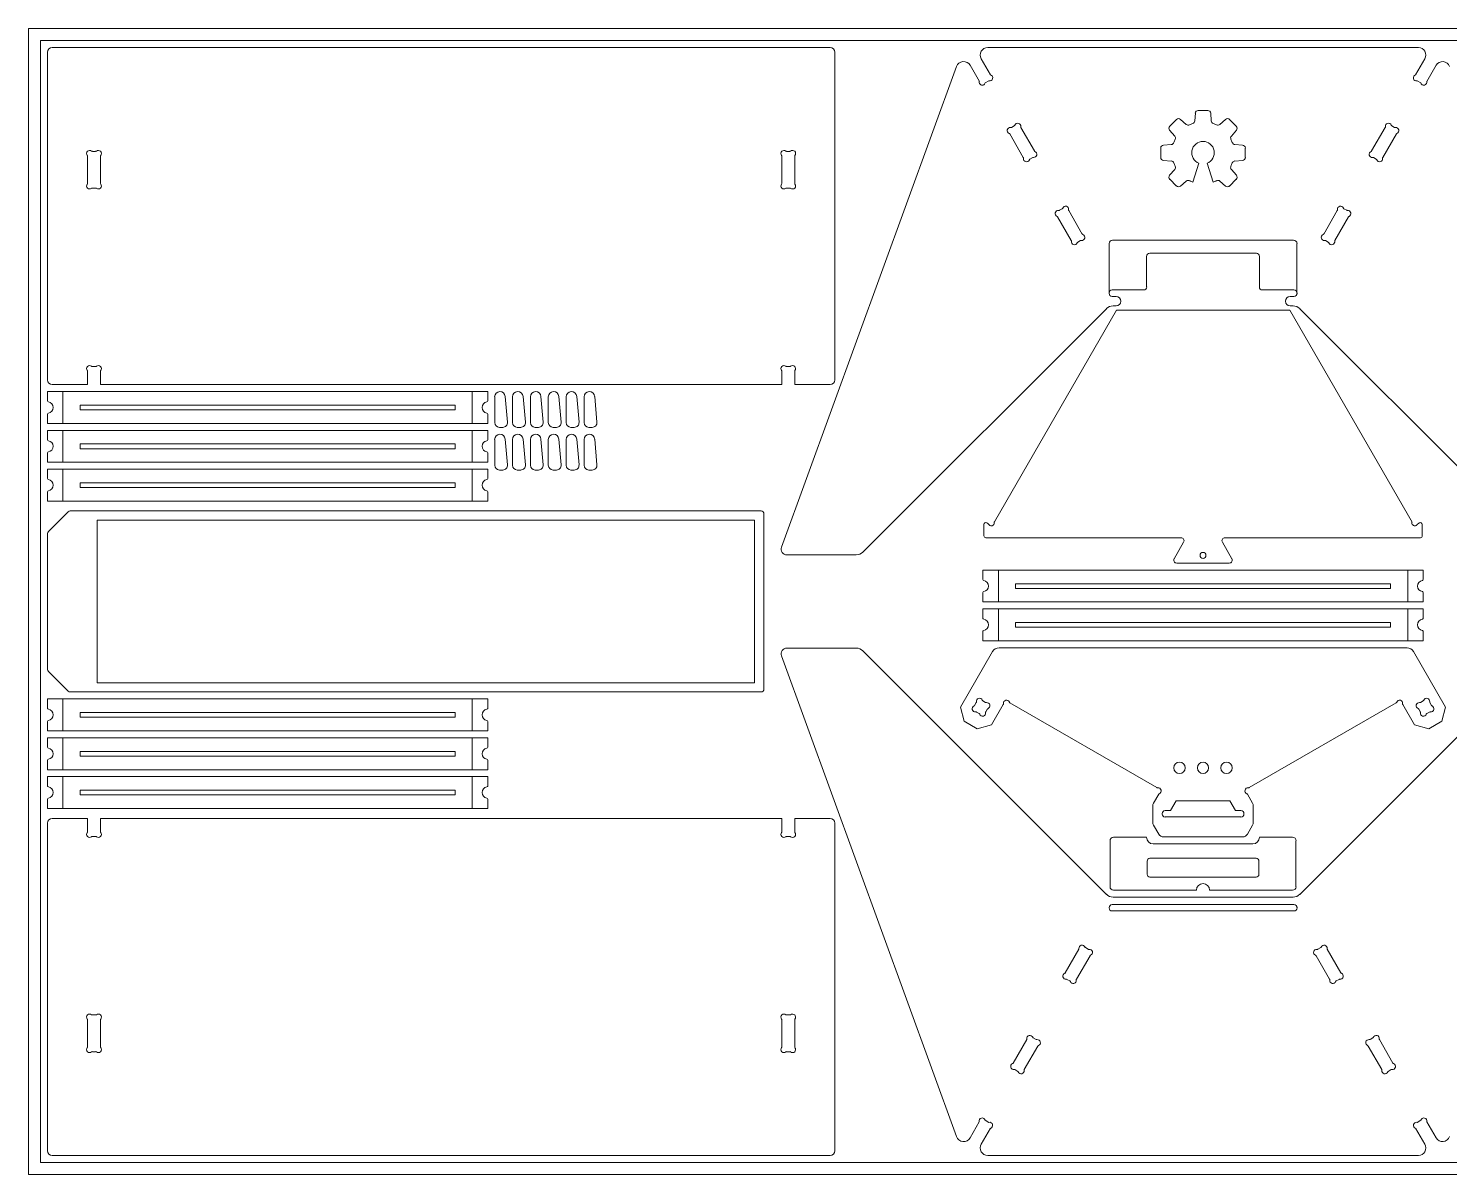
# Paper-space layout 'profile_outside' of a CAD drawing. Header units: millimetres. Extents: x -3 to 2437, y -2 to 1218.
# Drawn here: x -3 to 1510, y -2 to 1218 of the extents above; entities that cross this region are included whole.
import ezdxf

# ---------------------------------------------------------------- set-up
doc = ezdxf.new("R2010")
doc.units = ezdxf.units.MM

psp = doc.layouts.new('profile_outside')

# ---------------------------------------------------------------- linework, layer by layer
at = {"color": 7, "linetype": 'Continuous', "lineweight": 15}
for p, q in [((-3.3, 1218.3), (-3.3, -1.7)), ((2436.7, 1218.3), (-3.3, 1218.3)), ((2423.7, 1205.3), (9.7, 1205.3)), ((9.7, 1205.3), (9.7, 11.3)), ((22.1, 1198), (850.2, 1198)), ((1476.5, 1198), (1018, 1198)), ((17.1, 844.2), (17.1, 1193)), ((855.2, 1193), (855.2, 844.2)), ((1011.1, 1186), (1020.9, 1168.9)), ((1473.5, 1168.9), (1483.4, 1186)), ((984.8, 1177.9), (798.5, 666)), ((1009.1, 1162), (999.2, 1179.1)), ((1495.3, 1179.1), (1485.4, 1162)), ((1019.3, 1162.6), (1015.4, 1160.4)), ((1479.1, 1160.4), (1475.2, 1162.6)), ((1219, 1121.3), (1211.9, 1114.3)), ((1229.4, 1116.2), (1223.3, 1121.5)), ((1239.1, 1128), (1238.5, 1119.9)), ((1252.2, 1131), (1242.2, 1131)), ((1256, 1119.9), (1255.4, 1128)), ((1271.2, 1121.5), (1265.1, 1116.2)), ((1282.6, 1114.3), (1275.5, 1121.3)), ((1041.4, 1106), (1055.9, 1081)), ((1046.3, 1114.7), (1043.3, 1113)), ((1067.7, 1087.9), (1053.3, 1112.9)), ((1211.7, 1109.9), (1217.1, 1103.8)), ((1277.4, 1103.8), (1282.7, 1109.9)), ((1441.2, 1112.9), (1426.7, 1087.9)), ((1438.6, 1081), (1453.1, 1106)), ((1451.2, 1113), (1448.2, 1114.7)), ((1202.2, 1091), (1202.2, 1081)), ((1213.3, 1094.7), (1205.2, 1094.1)), ((1289.3, 1094.1), (1281.2, 1094.7)), ((1292.2, 1081), (1292.2, 1091)), ((59.7, 1053.5), (59.7, 1082.4)), ((64.8, 1087.5), (68.3, 1087.5)), ((73.4, 1082.4), (73.4, 1053.5)), ((798.8, 1053.5), (798.8, 1082.4)), ((803.9, 1087.5), (807.4, 1087.5)), ((812.5, 1082.4), (812.5, 1053.5)), ((1062.8, 1079.1), (1065.9, 1080.9)), ((1205.2, 1077.8), (1213.3, 1077.2)), ((1236.5, 1054.8), (1242.9, 1074.8)), ((1251.5, 1074.8), (1258, 1054.8)), ((1281.2, 1077.2), (1289.3, 1077.8)), ((1428.6, 1080.9), (1431.6, 1079.1)), ((1217.1, 1068.2), (1211.7, 1062)), ((1282.7, 1062), (1277.4, 1068.2)), ((68.3, 1048.4), (64.8, 1048.4)), ((807.4, 1048.4), (803.9, 1048.4)), ((1211.9, 1057.7), (1219, 1050.6)), ((1223.3, 1050.5), (1229.4, 1055.8)), ((1265.1, 1055.8), (1271.2, 1050.5)), ((1275.5, 1050.6), (1282.6, 1057.7)), ((1092.4, 1017.7), (1106.9, 992.7)), ((1097.3, 1026.4), (1094.3, 1024.7)), ((1118.7, 999.5), (1104.3, 1024.5)), ((1390.2, 1024.5), (1375.7, 999.5)), ((1387.6, 992.7), (1402.1, 1017.7)), ((1400.2, 1024.7), (1397.2, 1026.4)), ((1113.8, 990.8), (1116.9, 992.5)), ((1147.2, 936.3), (1147.2, 989.3)), ((1343.6, 993), (1150.9, 993)), ((1347.2, 989.3), (1347.2, 936.3)), ((1377.6, 992.5), (1380.6, 990.8)), ((1187.2, 975.7), (1187.2, 943.2)), ((1304, 979), (1190.5, 979)), ((1307.2, 943.2), (1307.2, 975.7)), ((1184, 939.9), (1150.5, 939.9)), ((1344, 939.9), (1310.5, 939.9)), ((1154.6, 933), (1150.5, 933)), ((1151.4, 923), (1154.6, 923)), ((1344, 933), (1339.9, 933)), ((1339.9, 923), (1343.1, 923)), ((885.2, 660.9), (1144.3, 920)), ((1025.1, 693.2), (1155, 918.3)), ((1155, 918.3), (1339.5, 918.3)), ((1339.5, 918.3), (1469.7, 692.8)), ((1350.2, 920), (1609.3, 660.9)), ((59.7, 853.3), (59.7, 839.2)), ((68.3, 858.4), (64.8, 858.4)), ((73.4, 839.2), (73.4, 853.3)), ((798.8, 853.3), (798.8, 839.2)), ((807.4, 858.4), (803.9, 858.4)), ((812.5, 839.2), (812.5, 853.3)), ((59.7, 839.2), (22.1, 839.2)), ((798.8, 839.2), (73.4, 839.2)), ((850.2, 839.2), (812.5, 839.2)), ((17.1, 821.8), (17.1, 831.8)), ((17.1, 831.8), (33.5, 831.8)), ((33.5, 797.8), (33.5, 831.8)), ((469.3, 831.8), (33.5, 831.8)), ((51.8, 812.3), (51.8, 817.3)), ((451, 817.3), (51.8, 817.3)), ((451, 812.3), (451, 817.3)), ((469.3, 797.8), (469.3, 831.8)), ((485.7, 831.8), (469.3, 831.8)), ((485.7, 821.8), (485.7, 831.8)), ((493.1, 798.7), (493.1, 826.2)), ((504.3, 826.7), (506.7, 799.2)), ((512.1, 798.7), (512.1, 826.2)), ((523.4, 826.7), (525.8, 799.2)), ((531.2, 798.7), (531.2, 826.2)), ((542.4, 826.7), (544.8, 799.2)), ((550.2, 798.7), (550.2, 826.2)), ((561.5, 826.7), (563.9, 799.2)), ((569.3, 798.7), (569.3, 826.2)), ((580.5, 826.7), (582.9, 799.2)), ((588.3, 798.7), (588.3, 826.2)), ((599.6, 826.7), (602, 799.2)), ((17.1, 797.8), (17.1, 807.9)), ((51.8, 812.3), (451, 812.3)), ((485.7, 797.8), (485.7, 807.9)), ((33.5, 797.8), (17.1, 797.8)), ((17.1, 780.4), (17.1, 790.5)), ((17.1, 790.5), (33.5, 790.5)), ((33.5, 797.8), (469.3, 797.8)), ((33.5, 756.5), (33.5, 790.5)), ((469.3, 790.5), (33.5, 790.5)), ((469.3, 797.8), (485.7, 797.8)), ((469.3, 756.5), (469.3, 790.5)), ((485.7, 790.5), (469.3, 790.5)), ((485.7, 780.4), (485.7, 790.5)), ((501.7, 793.7), (498.1, 793.7)), ((520.8, 793.7), (517.1, 793.7)), ((539.8, 793.7), (536.2, 793.7)), ((558.9, 793.7), (555.2, 793.7)), ((577.9, 793.7), (574.3, 793.7)), ((597, 793.7), (593.3, 793.7)), ((51.8, 771), (51.8, 776)), ((451, 776), (51.8, 776)), ((451, 771), (451, 776)), ((493.1, 753.3), (493.1, 780.7)), ((504.3, 781.2), (506.7, 753.7)), ((512.1, 753.3), (512.1, 780.7)), ((523.4, 781.2), (525.8, 753.7)), ((531.2, 753.3), (531.2, 780.7)), ((542.4, 781.2), (544.8, 753.7)), ((550.2, 753.3), (550.2, 780.7)), ((561.5, 781.2), (563.9, 753.7)), ((569.3, 753.3), (569.3, 780.7)), ((580.5, 781.2), (582.9, 753.7)), ((588.3, 753.3), (588.3, 780.7)), ((599.6, 781.2), (602, 753.7)), ((17.1, 756.5), (17.1, 766.6)), ((51.8, 771), (451, 771)), ((485.7, 756.5), (485.7, 766.6)), ((33.5, 756.5), (17.1, 756.5)), ((17.1, 739.1), (17.1, 749.1)), ((17.1, 749.1), (33.5, 749.1)), ((33.5, 756.5), (469.3, 756.5)), ((33.5, 715.1), (33.5, 749.1)), ((469.3, 749.1), (33.5, 749.1)), ((469.3, 756.5), (485.7, 756.5)), ((469.3, 715.1), (469.3, 749.1)), ((485.7, 749.1), (469.3, 749.1)), ((485.7, 739.1), (485.7, 749.1)), ((501.7, 748.3), (498.1, 748.3)), ((520.8, 748.3), (517.1, 748.3)), ((539.8, 748.3), (536.2, 748.3)), ((558.9, 748.3), (555.2, 748.3)), ((577.9, 748.3), (574.3, 748.3)), ((597, 748.3), (593.3, 748.3)), ((51.8, 729.6), (51.8, 734.6)), ((451, 734.6), (51.8, 734.6)), ((51.8, 729.6), (451, 729.6)), ((451, 729.6), (451, 734.6)), ((17.1, 715.1), (17.1, 725.2)), ((33.5, 715.1), (17.1, 715.1)), ((33.5, 715.1), (469.3, 715.1)), ((469.3, 715.1), (485.7, 715.1)), ((485.7, 715.1), (485.7, 725.2)), ((38.9, 703.8), (18, 682.8)), ((776.8, 704.7), (41.1, 704.7)), ((779.8, 515), (779.8, 701.7)), ((69.8, 695), (769.8, 695)), ((69.8, 521.7), (69.8, 695)), ((769.8, 695), (769.8, 521.7)), ((1013.9, 678.2), (1013.9, 690.4)), ((1016.9, 692.2), (1018.3, 691.4)), ((1475.8, 691.1), (1477.6, 692.2)), ((1480.6, 690.4), (1480.6, 678.2)), ((17.1, 680.7), (17.1, 536)), ((1223.8, 676.2), (1015.9, 676.2)), ((1216.5, 653.9), (1226.6, 671.4)), ((1267.9, 671.4), (1278, 653.9)), ((1478.6, 676.2), (1270.6, 676.2)), ((804.1, 658), (878.1, 658)), ((1012.9, 631.8), (1012.9, 641.8)), ((1012.9, 641.8), (1029.4, 641.8)), ((1029.4, 607.8), (1029.4, 641.8)), ((1465.1, 641.8), (1029.4, 641.8)), ((1275.2, 649.2), (1219.2, 649.2)), ((1465.1, 607.8), (1465.1, 641.8)), ((1481.6, 641.8), (1465.1, 641.8)), ((1481.6, 631.8), (1481.6, 641.8)), ((1047.6, 622.3), (1047.6, 627.3)), ((1446.8, 627.3), (1047.6, 627.3)), ((1047.6, 622.3), (1446.8, 622.3)), ((1446.8, 622.3), (1446.8, 627.3)), ((1012.9, 607.8), (1012.9, 617.9)), ((1029.4, 607.8), (1012.9, 607.8)), ((1029.4, 607.8), (1465.1, 607.8)), ((1465.1, 607.8), (1481.6, 607.8)), ((1481.6, 607.8), (1481.6, 617.9)), ((1012.9, 590.4), (1012.9, 600.5)), ((1012.9, 600.5), (1029.4, 600.5)), ((1029.4, 566.5), (1029.4, 600.5)), ((1465.1, 600.5), (1029.4, 600.5)), ((1465.1, 566.5), (1465.1, 600.5)), ((1481.6, 600.5), (1465.1, 600.5)), ((1481.6, 590.4), (1481.6, 600.5)), ((1012.9, 566.5), (1012.9, 576.6)), ((1047.6, 581), (1047.6, 586)), ((1446.8, 586), (1047.6, 586)), ((1047.6, 581), (1446.8, 581)), ((1446.8, 581), (1446.8, 586)), ((1481.6, 566.5), (1481.6, 576.6)), ((1029.4, 566.5), (1012.9, 566.5)), ((1029.4, 566.5), (1465.1, 566.5)), ((1465.1, 566.5), (1481.6, 566.5)), ((798.5, 550.6), (984.8, 38.8)), ((878.1, 558.7), (804.1, 558.7)), ((1144.3, 296.6), (885.2, 555.7)), ((1023.2, 555.1), (989, 496)), ((1464.4, 559.1), (1030.1, 559.1)), ((1609.3, 555.7), (1350.2, 296.6)), ((1505.4, 496), (1471.3, 555.1)), ((38.9, 512.9), (18, 533.9)), ((69.8, 521.7), (769.8, 521.7)), ((17.1, 494.6), (17.1, 504.7)), ((17.1, 504.7), (33.5, 504.7)), ((33.5, 470.7), (33.5, 504.7)), ((469.3, 504.7), (33.5, 504.7)), ((776.8, 512), (41.1, 512)), ((469.3, 470.7), (469.3, 504.7)), ((485.7, 504.7), (469.3, 504.7)), ((485.7, 494.6), (485.7, 504.7)), ((1005.8, 500.7), (1004.1, 497.7)), ((1015.8, 500.8), (1012.8, 502.6)), ((1041.6, 500.6), (1198.1, 410.2)), ((1296.3, 410.2), (1452.9, 500.6)), ((1481.7, 502.6), (1478.7, 500.8)), ((1490.4, 497.7), (1488.7, 500.7)), ((51.8, 485.2), (51.8, 490.2)), ((451, 490.2), (51.8, 490.2)), ((51.8, 485.2), (451, 485.2)), ((451, 485.2), (451, 490.2)), ((989, 496), (993.1, 480.8)), ((1005.9, 490.7), (1009, 489)), ((1015.9, 490.8), (1017.7, 493.9)), ((1022, 477), (1034.6, 498.8)), ((1459.9, 498.8), (1472.4, 477)), ((1476.8, 493.9), (1478.5, 490.8)), ((1485.5, 489), (1488.5, 490.7)), ((1501.4, 480.8), (1505.4, 496)), ((17.1, 470.7), (17.1, 480.7)), ((33.5, 470.7), (17.1, 470.7)), ((33.5, 470.7), (469.3, 470.7)), ((469.3, 470.7), (485.7, 470.7)), ((485.7, 470.7), (485.7, 480.7)), ((993.1, 480.8), (1006.8, 472.9)), ((1006.8, 472.9), (1022, 477)), ((1472.4, 477), (1487.7, 472.9)), ((1487.7, 472.9), (1501.4, 480.8)), ((17.1, 453.2), (17.1, 463.3)), ((17.1, 463.3), (33.5, 463.3)), ((33.5, 429.3), (33.5, 463.3)), ((469.3, 463.3), (33.5, 463.3)), ((469.3, 429.3), (469.3, 463.3)), ((485.7, 463.3), (469.3, 463.3)), ((485.7, 453.2), (485.7, 463.3)), ((17.1, 429.3), (17.1, 439.4)), ((51.8, 443.8), (51.8, 448.8)), ((451, 448.8), (51.8, 448.8)), ((51.8, 443.8), (451, 443.8)), ((451, 443.8), (451, 448.8)), ((485.7, 429.3), (485.7, 439.4)), ((33.5, 429.3), (17.1, 429.3)), ((33.5, 429.3), (469.3, 429.3)), ((469.3, 429.3), (485.7, 429.3)), ((17.1, 411.9), (17.1, 422)), ((17.1, 422), (33.5, 422)), ((33.5, 388), (33.5, 422)), ((469.3, 422), (33.5, 422)), ((469.3, 388), (469.3, 422)), ((485.7, 422), (469.3, 422)), ((485.7, 411.9), (485.7, 422)), ((17.1, 388), (17.1, 398)), ((51.8, 402.5), (51.8, 407.5)), ((451, 407.5), (51.8, 407.5)), ((51.8, 402.5), (451, 402.5)), ((451, 402.5), (451, 407.5)), ((485.7, 388), (485.7, 398)), ((1200, 403.3), (1194.5, 393.8)), ((1218.8, 396.3), (1212.7, 385.8)), ((1275.7, 396.3), (1218.8, 396.3)), ((1281.7, 385.8), (1275.7, 396.3)), ((1299.9, 393.8), (1294.5, 403.3)), ((33.5, 388), (17.1, 388)), ((33.5, 388), (469.3, 388)), ((469.3, 388), (485.7, 388)), ((1193.7, 390.8), (1193.7, 373.1)), ((1203.7, 382.6), (1203.7, 382.1)), ((1212.7, 385.8), (1206.9, 385.8)), ((1206.9, 379), (1287.6, 379)), ((1287.6, 385.8), (1281.7, 385.8)), ((1290.7, 382.1), (1290.7, 382.6)), ((1300.7, 373.1), (1300.7, 390.8)), ((17.1, 372.5), (17.1, 23.7)), ((59.7, 377.5), (22.1, 377.5)), ((59.7, 363.3), (59.7, 377.5)), ((73.4, 377.5), (73.4, 363.3)), ((798.8, 377.5), (73.4, 377.5)), ((798.8, 363.3), (798.8, 377.5)), ((812.5, 377.5), (812.5, 363.3)), ((850.2, 377.5), (812.5, 377.5)), ((855.2, 23.7), (855.2, 372.5)), ((1194.5, 370.1), (1200, 360.7)), ((1294.5, 360.7), (1299.9, 370.1)), ((68.3, 358.2), (64.8, 358.2)), ((807.4, 358.2), (803.9, 358.2)), ((1148.2, 353.7), (1148.2, 304.7)), ((1187.2, 357.3), (1151.9, 357.3)), ((1300.2, 350.3), (1194.2, 350.3)), ((1205.2, 357.7), (1289.3, 357.7)), ((1307.2, 357.3), (1342.6, 357.3)), ((1346.2, 353.7), (1346.2, 304.7)), ((1190.7, 335), (1303.7, 335)), ((1187.7, 318), (1187.7, 332)), ((1306.7, 318), (1306.7, 332)), ((1303.7, 315), (1190.7, 315)), ((1343.1, 293.7), (1151.4, 293.7)), ((1151.9, 301), (1240.2, 301)), ((1342.6, 301), (1254.2, 301)), ((1147.2, 282.5), (1147.2, 282.2)), ((1150.5, 285.8), (1344, 285.8)), ((1344, 278.9), (1150.5, 278.9)), ((1347.2, 282.5), (1347.2, 282.2)), ((1115, 238.1), (1100.6, 213.1)), ((1112.4, 206.2), (1126.9, 231.2)), ((1125, 238.2), (1122, 240)), ((1367.6, 231.2), (1382, 206.2)), ((1372.5, 240), (1369.5, 238.2)), ((1393.9, 213.1), (1379.5, 238.1)), ((1102.4, 206.1), (1105.5, 204.4)), ((1389, 204.4), (1392, 206.1)), ((68.3, 168.2), (64.8, 168.2)), ((807.4, 168.2), (803.9, 168.2)), ((59.7, 163.1), (59.7, 134.2)), ((73.4, 134.2), (73.4, 163.1)), ((798.8, 163.1), (798.8, 134.2)), ((812.5, 134.2), (812.5, 163.1)), ((1059.5, 142), (1045.1, 116.9)), ((1069.5, 142.1), (1066.5, 143.8)), ((1428, 143.8), (1425, 142.1)), ((1449.4, 116.9), (1435, 142)), ((64.8, 129.1), (68.3, 129.1)), ((803.9, 129.1), (807.4, 129.1)), ((1056.9, 110.1), (1071.4, 135.1)), ((1423.1, 135.1), (1437.5, 110.1)), ((1046.9, 110), (1050, 108.2)), ((1444.5, 108.2), (1447.5, 110)), ((999.2, 37.5), (1009, 54.4)), ((1020.8, 47.6), (1011.1, 30.7)), ((1015.3, 56.1), (1019.1, 53.9)), ((1483.4, 30.7), (1473.6, 47.6)), ((1475.3, 53.9), (1479.2, 56.1)), ((1485.5, 54.4), (1495.3, 37.5)), ((22.1, 18.7), (850.2, 18.7)), ((1018, 18.7), (1476.5, 18.7)), ((9.7, 11.3), (2423.7, 11.3)), ((-3.3, -1.7), (2436.7, -1.7))]:
    psp.add_line(p, q, dxfattribs=at)
for centre, radius in [((1247.2, 657.4), 3.17), ((1222.2, 431.3), 6), ((1247.2, 431.3), 6), ((1272.2, 431.3), 6)]:
    psp.add_circle(centre, radius, dxfattribs=at)
for centre, radius, start, end in [((22.1, 1193), 5, 90, 180), ((850.2, 1193), 5, 0, 90), ((1018, 1190), 8, 90, 210), ((1476.5, 1190), 8, 330, 90), ((992.3, 1175.1), 8, 30, 160), ((1502.2, 1175.1), 8, 20, 150), ((1020.1, 1165.7), 3.27, 255, 75), ((1474.4, 1165.7), 3.27, 105, 285), ((1012.2, 1161.2), 3.28, 165, 345), ((1482.2, 1161.2), 3.28, 195, 15), ((1221.2, 1119.1), 3.18, 49, 135), ((1235.3, 1120.1), 3.18, 289.2078, 356), ((1242.2, 1127.8), 3.18, 90, 176), ((1252.2, 1127.8), 3.18, 4, 90), ((1259.1, 1120.1), 3.17, 184, 250.7922), ((1273.3, 1119.1), 3.18, 45, 131), ((1042, 1109.6), 3.28, 82.0874, 247.9126), ((1040.3, 1105.4), 1.27, 30, 67.9126), ((1042.7, 1114.1), 1.27, 262.0874, 300), ((1045.7, 1115.8), 1.27, 300, 337.9126), ((1049.9, 1114.1), 3.28, 352.0874, 157.9126), ((1054.4, 1113.5), 1.27, 172.0874, 210), ((1214.1, 1112), 3.18, 135, 221), ((1231.5, 1118.5), 3.17, 229, 295.7922), ((1247.2, 1086), 33, 109.2078, 115.7922), ((1247.2, 1086), 33, 64.2078, 70.7922), ((1263, 1118.5), 3.17, 244.2078, 311), ((1280.3, 1112), 3.17, 319, 45), ((1440.1, 1113.5), 1.27, 330, 7.9126), ((1444.6, 1114.1), 3.28, 22.0874, 187.9126), ((1448.8, 1115.8), 1.27, 202.0874, 240), ((1451.8, 1114.1), 1.27, 240, 277.9126), ((1452.4, 1109.6), 3.28, 292.0874, 97.9126), ((1454.2, 1105.4), 1.27, 112.0874, 150), ((1205.4, 1091), 3.17, 94, 180), ((1213.1, 1097.9), 3.17, 274, 340.7922), ((1247.2, 1086), 33, 154.2078, 160.7922), ((1214.7, 1101.7), 3.18, 334.2078, 41), ((1247.2, 1086), 12, 290.9596, 249.0404), ((1279.8, 1101.7), 3.18, 139, 205.7922), ((1247.2, 1086), 33, 19.2078, 25.7922), ((1281.4, 1097.9), 3.17, 199.2078, 266), ((1289.1, 1091), 3.17, 0, 86), ((62, 1085.2), 3.28, 52.0874, 217.9126), ((58.5, 1082.4), 1.27, 0, 37.9126), ((64.8, 1088.8), 1.27, 232.0874, 270), ((68.3, 1088.8), 1.27, 270, 307.9126), ((71.1, 1085.2), 3.28, 322.0874, 127.9126), ((74.7, 1082.4), 1.27, 142.0874, 180), ((801.1, 1085.2), 3.28, 52.0874, 217.9126), ((797.6, 1082.4), 1.27, 0, 37.9126), ((803.9, 1088.8), 1.27, 232.0874, 270), ((807.4, 1088.8), 1.27, 270, 307.9126), ((810.2, 1085.2), 3.28, 322.0874, 127.9126), ((813.8, 1082.4), 1.27, 142.0874, 180), ((1054.8, 1080.4), 1.27, 352.0874, 30), ((1059.3, 1079.7), 3.28, 172.0874, 337.9126), ((1063.5, 1078), 1.27, 120, 157.9126), ((1066.5, 1079.8), 1.27, 82.0874, 120), ((1067.1, 1084.3), 3.27, 262.0874, 67.9126), ((1068.8, 1088.5), 1.27, 210, 247.9126), ((1205.4, 1081), 3.17, 180, 266), ((1213.1, 1074.1), 3.18, 19.2078, 86), ((1247.2, 1086), 33, 199.2078, 205.7922), ((1247.2, 1086), 33, 334.2078, 340.7922), ((1281.4, 1074.1), 3.17, 94, 160.7922), ((1289.1, 1081), 3.17, 274, 0), ((1427.4, 1084.3), 3.28, 112.0874, 277.9126), ((1425.6, 1088.5), 1.27, 292.0874, 330), ((1428, 1079.8), 1.27, 60, 97.9126), ((1431, 1078), 1.27, 22.0874, 60), ((1435.2, 1079.7), 3.28, 202.0874, 7.9126), ((1439.7, 1080.4), 1.27, 150, 187.9126), ((1214.1, 1059.9), 3.17, 139, 225), ((1214.7, 1070.2), 3.18, 319, 25.7922), ((1279.8, 1070.2), 3.18, 154.2078, 221), ((1280.3, 1059.9), 3.18, 315, 41), ((62, 1050.7), 3.28, 142.0874, 307.9126), ((58.5, 1053.5), 1.27, 322.0874, 0), ((64.8, 1047.2), 1.27, 90, 127.9126), ((68.3, 1047.2), 1.27, 52.0874, 90), ((71.1, 1050.7), 3.28, 232.0874, 37.9126), ((74.7, 1053.5), 1.27, 180, 217.9126), ((801.1, 1050.7), 3.28, 142.0874, 307.9126), ((797.6, 1053.5), 1.27, 322.0874, 0), ((803.9, 1047.2), 1.27, 90, 127.9126), ((807.4, 1047.2), 1.27, 52.0874, 90), ((810.2, 1050.7), 3.28, 232.0874, 37.9126), ((813.8, 1053.5), 1.27, 180, 217.9126), ((1221.2, 1052.9), 3.18, 225, 311), ((1231.5, 1053.4), 3.17, 64.2078, 131), ((1247.2, 1086), 33, 244.2078, 250.9242), ((1247.2, 1086), 33, 289.0758, 295.7922), ((1263, 1053.4), 3.17, 49, 115.7922), ((1273.3, 1052.9), 3.18, 229, 315), ((1100.9, 1025.8), 3.28, 352.0874, 157.9126), ((1393.6, 1025.8), 3.28, 22.0874, 187.9126), ((1093, 1021.3), 3.28, 82.0874, 247.9126), ((1091.3, 1017.1), 1.27, 30, 67.9126), ((1093.7, 1025.8), 1.27, 262.0874, 300), ((1096.7, 1027.5), 1.27, 300, 337.9126), ((1105.4, 1025.2), 1.27, 172.0874, 210), ((1389.1, 1025.2), 1.27, 330, 7.9126), ((1397.8, 1027.5), 1.27, 202.0874, 240), ((1400.8, 1025.8), 1.27, 240, 277.9126), ((1401.4, 1021.3), 3.27, 292.0874, 97.9126), ((1403.2, 1017.1), 1.27, 112.0874, 150), ((1118.1, 995.9), 3.28, 262.0874, 67.9126), ((1119.8, 1000.2), 1.27, 210, 247.9126), ((1376.4, 995.9), 3.28, 112.0874, 277.9126), ((1374.6, 1000.2), 1.27, 292.0874, 330), ((1105.8, 992), 1.27, 352.0874, 30), ((1110.3, 991.4), 3.28, 172.0874, 337.9126), ((1114.5, 989.7), 1.27, 120, 157.9126), ((1117.5, 991.4), 1.27, 82.0874, 120), ((1150.9, 989.3), 3.68, 90, 180), ((1343.6, 989.3), 3.68, 0, 90), ((1377, 991.4), 1.27, 60, 97.9126), ((1380, 989.7), 1.27, 22.0874, 60), ((1384.2, 991.4), 3.28, 202.0874, 7.9126), ((1388.7, 992), 1.27, 150, 187.9126), ((1190.5, 975.7), 3.28, 90, 180), ((1304, 975.7), 3.28, 0, 90), ((1150.5, 936.7), 3.28, 90, 180), ((1184, 943.2), 3.27, 270, 0), ((1310.5, 943.2), 3.28, 180, 270), ((1344, 936.7), 3.28, 0, 90), ((1151.4, 913), 10, 90, 135), ((1150.5, 936.3), 3.28, 180, 270), ((1154.6, 928), 5, 270, 90), ((1339.9, 928), 5, 90, 270), ((1343.1, 913), 10, 45, 90), ((1344, 936.3), 3.28, 270, 0), ((62, 856.1), 3.28, 52.0874, 217.9126), ((58.5, 853.3), 1.27, 0, 37.9126), ((64.8, 859.7), 1.27, 232.0874, 270), ((68.3, 859.7), 1.27, 270, 307.9126), ((71.1, 856.1), 3.27, 322.0874, 127.9126), ((74.7, 853.3), 1.27, 142.0874, 180), ((801.1, 856.1), 3.28, 52.0874, 217.9126), ((797.6, 853.3), 1.27, 0, 37.9126), ((803.9, 859.7), 1.27, 232.0874, 270), ((807.4, 859.7), 1.27, 270, 307.9126), ((810.2, 856.1), 3.27, 322.0874, 127.9126), ((813.8, 853.3), 1.27, 142.0874, 180), ((22.1, 844.2), 5, 180, 270), ((850.2, 844.2), 5, 270, 0), ((18.1, 821.8), 1, 180, 261.7868), ((17.1, 814.8), 6, 278.2132, 81.7868), ((485.7, 814.8), 6, 98.2132, 261.7868), ((484.7, 821.8), 1, 278.2132, 0), ((498.7, 826.2), 5.63, 5, 180), ((517.7, 826.2), 5.63, 5, 180), ((536.8, 826.2), 5.63, 5, 180), ((555.8, 826.2), 5.63, 5, 180), ((574.9, 826.2), 5.63, 5, 180), ((593.9, 826.2), 5.63, 5, 180), ((18.1, 807.9), 1, 98.2132, 180), ((484.7, 807.9), 1, 0, 81.7868), ((498.1, 798.7), 5, 180, 270), ((501.7, 798.7), 5, 270, 5), ((517.1, 798.7), 5, 180, 270), ((520.8, 798.7), 5, 270, 5), ((536.2, 798.7), 5, 180, 270), ((539.8, 798.7), 5, 270, 5), ((555.2, 798.7), 5, 180, 270), ((558.9, 798.7), 5, 270, 5), ((574.3, 798.7), 5, 180, 270), ((577.9, 798.7), 5, 270, 5), ((593.3, 798.7), 5, 180, 270), ((597, 798.7), 5, 270, 5), ((18.1, 780.4), 1, 180, 261.7868), ((17.1, 773.5), 6, 278.2132, 81.7868), ((485.7, 773.5), 6, 98.2132, 261.7868), ((484.7, 780.4), 1, 278.2132, 0), ((498.7, 780.7), 5.63, 5, 180), ((517.7, 780.7), 5.63, 5, 180), ((536.8, 780.7), 5.63, 5, 180), ((555.8, 780.7), 5.63, 5, 180), ((574.9, 780.7), 5.63, 5, 180), ((593.9, 780.7), 5.63, 5, 180), ((18.1, 766.6), 1, 98.2132, 180), ((484.7, 766.6), 1, 0, 81.7868), ((498.1, 753.3), 5, 180, 270), ((501.7, 753.3), 5, 270, 5), ((517.1, 753.3), 5, 180, 270), ((520.8, 753.3), 5, 270, 5), ((536.2, 753.3), 5, 180, 270), ((539.8, 753.3), 5, 270, 5), ((555.2, 753.3), 5, 180, 270), ((558.9, 753.3), 5, 270, 5), ((574.3, 753.3), 5, 180, 270), ((577.9, 753.3), 5, 270, 5), ((593.3, 753.3), 5, 180, 270), ((597, 753.3), 5, 270, 5), ((18.1, 739.1), 1, 180, 261.7868), ((17.1, 732.1), 6, 278.2132, 81.7868), ((485.7, 732.1), 6, 98.2132, 261.7868), ((484.7, 739.1), 1, 278.2132, 0), ((18.1, 725.2), 1, 98.2132, 180), ((484.7, 725.2), 1, 0, 81.7868), ((41.1, 701.7), 3, 90, 135), ((776.8, 701.7), 3, 0, 90), ((20.1, 680.7), 3, 135, 180), ((1015.9, 690.4), 2, 60, 180), ((1017.6, 690.3), 1.27, 22.2595, 60), ((1021.8, 692), 3.18, 202.2595, 7.7405), ((1026.2, 692.5), 1.27, 150, 187.7405), ((1472.7, 692), 3.17, 165, 345), ((1478.6, 690.4), 2, 0, 120), ((804.1, 664), 6, 160, 270), ((1015.9, 678.2), 2, 180, 270), ((1223.8, 673), 3.18, 330, 90), ((1270.6, 673), 3.18, 90, 210), ((1478.6, 678.2), 2, 270, 0), ((878.1, 668), 10, 270, 315), ((1219.2, 652.4), 3.18, 150, 270), ((1275.2, 652.4), 3.18, 270, 30), ((1013.9, 631.8), 1, 180, 261.7868), ((1012.9, 624.8), 6, 278.2132, 81.7868), ((1481.6, 624.8), 6, 98.2132, 261.7868), ((1480.6, 631.8), 1, 278.2132, 0), ((1013.9, 617.9), 1, 98.2132, 180), ((1480.6, 617.9), 1, 0, 81.7868), ((1013.9, 590.4), 1, 180, 261.7868), ((1480.6, 590.4), 1, 278.2132, 0), ((1013.9, 576.6), 1, 98.2132, 180), ((1012.9, 583.5), 6, 278.2132, 81.7868), ((1481.6, 583.5), 6, 98.2132, 261.7868), ((1480.6, 576.6), 1, 0, 81.7868), ((804.1, 552.7), 6, 90, 200), ((878.1, 548.7), 10, 45, 90), ((1030.1, 551.1), 8, 90, 150), ((1464.4, 551.1), 8, 30, 90), ((20.1, 536), 3, 180, 225), ((776.8, 515), 3, 270, 0), ((41.1, 515), 3, 225, 270), ((1004.7, 501.3), 1.27, 330, 7.9126), ((1009.2, 502), 3.28, 22.0874, 187.9126), ((1013.4, 503.7), 1.27, 202.0874, 240), ((1016.4, 501.9), 1.27, 240, 277.9126), ((1017.1, 497.4), 3.28, 292.0874, 97.9126), ((1033.5, 499.4), 1.27, 330, 7.9126), ((1038, 500), 3.28, 22.0874, 187.9126), ((1042.2, 501.7), 1.27, 202.0874, 240), ((1452.3, 501.7), 1.27, 300, 337.9126), ((1456.5, 500), 3.28, 352.0874, 157.9126), ((1461, 499.4), 1.27, 172.0874, 210), ((1477.4, 497.4), 3.28, 82.0874, 247.9126), ((1478, 501.9), 1.27, 262.0874, 300), ((1481, 503.7), 1.27, 300, 337.9126), ((1485.3, 502), 3.28, 352.0874, 157.9126), ((1489.8, 501.3), 1.27, 172.0874, 210), ((18.1, 494.6), 1, 180, 261.7868), ((17.1, 487.7), 6, 278.2132, 81.7868), ((485.7, 487.7), 6, 98.2132, 261.7868), ((484.7, 494.6), 1, 278.2132, 0), ((1004.7, 494.1), 3.28, 112.0874, 277.9126), ((1003, 498.3), 1.27, 292.0874, 330), ((1005.3, 489.6), 1.27, 60, 97.9126), ((1008.3, 487.9), 1.27, 22.0874, 60), ((1012.5, 489.6), 3.28, 202.0874, 7.9126), ((1017, 490.2), 1.27, 150, 187.9126), ((1018.8, 493.2), 1.27, 112.0874, 150), ((1475.7, 493.2), 1.27, 30, 67.9126), ((1477.4, 490.2), 1.27, 352.0874, 30), ((1481.9, 489.6), 3.27, 172.0874, 337.9126), ((1486.1, 487.9), 1.27, 120, 157.9126), ((1489.2, 489.6), 1.27, 82.0874, 120), ((1489.8, 494.1), 3.27, 262.0874, 67.9126), ((1491.5, 498.3), 1.27, 210, 247.9126), ((18.1, 480.7), 1, 98.2132, 180), ((484.7, 480.7), 1, 0, 81.7868), ((18.1, 453.2), 1, 180, 261.7868), ((18.1, 439.4), 1, 98.2132, 180), ((17.1, 446.3), 6, 278.2132, 81.7868), ((485.7, 446.3), 6, 98.2132, 261.7868), ((484.7, 453.2), 1, 278.2132, 0), ((484.7, 439.4), 1, 0, 81.7868), ((18.1, 411.9), 1, 180, 261.7868), ((17.1, 405), 6, 278.2132, 81.7868), ((485.7, 405), 6, 98.2132, 261.7868), ((484.7, 411.9), 1, 278.2132, 0), ((1198.8, 411.3), 1.27, 240, 277.9126), ((1199.4, 406.8), 3.28, 292.0874, 97.9126), ((1295.1, 406.8), 3.28, 82.0874, 247.9126), ((1295.7, 411.3), 1.27, 262.0874, 300), ((18.1, 398), 1, 98.2132, 180), ((484.7, 398), 1, 0, 81.7868), ((1199.7, 390.8), 6, 150, 180), ((1201.1, 402.6), 1.27, 112.0874, 150), ((1293.4, 402.6), 1.27, 30, 67.9126), ((1294.7, 390.8), 6, 0, 30), ((1206.9, 382.6), 3.17, 90, 180), ((1206.9, 382.1), 3.18, 180, 270), ((1287.6, 382.6), 3.17, 0, 90), ((1287.6, 382.1), 3.18, 270, 0), ((22.1, 372.5), 5, 90, 180), ((58.5, 363.3), 1.27, 322.0874, 0), ((74.7, 363.3), 1.27, 180, 217.9126), ((797.6, 363.3), 1.27, 322.0874, 0), ((813.8, 363.3), 1.27, 180, 217.9126), ((850.2, 372.5), 5, 0, 90), ((1199.7, 373.1), 6, 180, 210), ((1294.7, 373.1), 6, 330, 0), ((62, 360.5), 3.28, 142.0874, 307.9126), ((64.8, 357), 1.27, 90, 127.9126), ((68.3, 357), 1.27, 52.0874, 90), ((71.1, 360.5), 3.28, 232.0874, 37.9126), ((801.1, 360.5), 3.27, 142.0874, 307.9126), ((803.9, 357), 1.27, 90, 127.9126), ((807.4, 357), 1.27, 52.0874, 90), ((810.2, 360.5), 3.28, 232.0874, 37.9126), ((1151.9, 353.7), 3.68, 90, 180), ((1194.2, 357.3), 7, 180, 270), ((1205.2, 363.7), 6, 210, 270), ((1289.3, 363.7), 6, 270, 330), ((1300.2, 357.3), 7, 270, 0), ((1342.6, 353.7), 3.67, 0, 90), ((1190.7, 332), 3, 90, 180), ((1303.7, 332), 3, 0, 90), ((1190.7, 318), 3, 180, 270), ((1303.7, 318), 3, 270, 0), ((1151.9, 304.7), 3.68, 180, 270), ((1247.2, 301), 7, 0, 180), ((1342.6, 304.7), 3.68, 270, 0), ((1151.4, 303.7), 10, 225, 270), ((1343.1, 303.7), 10, 270, 315), ((1150.5, 282.5), 3.27, 90, 180), ((1150.5, 282.2), 3.28, 180, 270), ((1344, 282.5), 3.28, 0, 90), ((1344, 282.2), 3.28, 270, 0), ((1118.4, 239.3), 3.27, 22.0874, 187.9126), ((1376.1, 239.3), 3.28, 352.0874, 157.9126), ((1113.9, 238.7), 1.27, 330, 7.9126), ((1122.6, 241.1), 1.27, 202.0874, 240), ((1125.6, 239.3), 1.27, 240, 277.9126), ((1126.3, 234.8), 3.28, 292.0874, 97.9126), ((1128, 230.6), 1.27, 112.0874, 150), ((1368.2, 234.8), 3.28, 82.0874, 247.9126), ((1366.5, 230.6), 1.27, 30, 67.9126), ((1368.8, 239.3), 1.27, 262.0874, 300), ((1371.9, 241.1), 1.27, 300, 337.9126), ((1380.6, 238.7), 1.27, 172.0874, 210), ((1101.2, 209.5), 3.28, 112.0874, 277.9126), ((1099.5, 213.7), 1.27, 292.0874, 330), ((1393.3, 209.5), 3.28, 262.0874, 67.9126), ((1395, 213.7), 1.27, 210, 247.9126), ((1101.8, 205), 1.27, 60, 97.9126), ((1104.8, 203.3), 1.27, 22.0874, 60), ((1109, 205), 3.28, 202.0874, 7.9126), ((1113.5, 205.6), 1.27, 150, 187.9126), ((1380.9, 205.6), 1.27, 352.0874, 30), ((1385.4, 205), 3.27, 172.0874, 337.9126), ((1389.7, 203.3), 1.27, 120, 157.9126), ((1392.7, 205), 1.27, 82.0874, 120), ((62, 165.9), 3.28, 52.0874, 217.9126), ((64.8, 169.5), 1.27, 232.0874, 270), ((68.3, 169.5), 1.27, 270, 307.9126), ((71.1, 165.9), 3.28, 322.0874, 127.9126), ((801.1, 165.9), 3.28, 52.0874, 217.9126), ((803.9, 169.5), 1.27, 232.0874, 270), ((807.4, 169.5), 1.27, 270, 307.9126), ((810.2, 165.9), 3.27, 322.0874, 127.9126), ((58.5, 163.1), 1.27, 0, 37.9126), ((74.7, 163.1), 1.27, 142.0874, 180), ((797.6, 163.1), 1.27, 0, 37.9126), ((813.8, 163.1), 1.27, 142.0874, 180), ((1058.4, 142.6), 1.27, 330, 7.9126), ((1062.9, 143.2), 3.28, 22.0874, 187.9126), ((1067.1, 144.9), 1.27, 202.0874, 240), ((1070.1, 143.2), 1.27, 240, 277.9126), ((1070.8, 138.7), 3.28, 292.0874, 97.9126), ((1423.7, 138.7), 3.27, 82.0874, 247.9126), ((1424.3, 143.2), 1.27, 262.0874, 300), ((1427.4, 144.9), 1.27, 300, 337.9126), ((1431.6, 143.2), 3.28, 352.0874, 157.9126), ((1436.1, 142.6), 1.27, 172.0874, 210), ((62, 131.4), 3.28, 142.0874, 307.9126), ((58.5, 134.2), 1.27, 322.0874, 0), ((64.8, 127.9), 1.27, 90, 127.9126), ((68.3, 127.9), 1.27, 52.0874, 90), ((71.1, 131.4), 3.28, 232.0874, 37.9126), ((74.7, 134.2), 1.27, 180, 217.9126), ((801.1, 131.4), 3.28, 142.0874, 307.9126), ((797.6, 134.2), 1.27, 322.0874, 0), ((803.9, 127.9), 1.27, 90, 127.9126), ((807.4, 127.9), 1.27, 52.0874, 90), ((810.2, 131.4), 3.27, 232.0874, 37.9126), ((813.8, 134.2), 1.27, 180, 217.9126), ((1072.5, 134.5), 1.27, 112.0874, 150), ((1422, 134.5), 1.27, 30, 67.9126), ((1045.7, 113.4), 3.28, 112.0874, 277.9126), ((1044, 117.6), 1.27, 292.0874, 330), ((1046.3, 108.9), 1.27, 60, 97.9126), ((1049.3, 107.1), 1.27, 22.0874, 60), ((1053.5, 108.8), 3.27, 202.0874, 7.9126), ((1058, 109.5), 1.27, 150, 187.9126), ((1436.4, 109.5), 1.27, 352.0874, 30), ((1440.9, 108.8), 3.28, 172.0874, 337.9126), ((1445.2, 107.1), 1.27, 120, 157.9126), ((1448.2, 108.9), 1.27, 82.0874, 120), ((1448.8, 113.4), 3.28, 262.0874, 67.9126), ((1450.5, 117.6), 1.27, 210, 247.9126), ((1012.1, 55.3), 3.28, 15, 195), ((1020, 50.7), 3.28, 285, 105), ((1474.5, 50.7), 3.27, 75, 255), ((1482.3, 55.3), 3.28, 345, 165), ((992.3, 41.5), 8, 200, 330), ((1018, 26.7), 8, 150, 270), ((1476.5, 26.7), 8, 270, 30), ((1502.2, 41.5), 8, 210, 340), ((22.1, 23.7), 5, 180, 270), ((850.2, 23.7), 5, 270, 0)]:
    psp.add_arc(centre, radius, start, end, dxfattribs=at)

doc.saveas('drawing.dxf')
